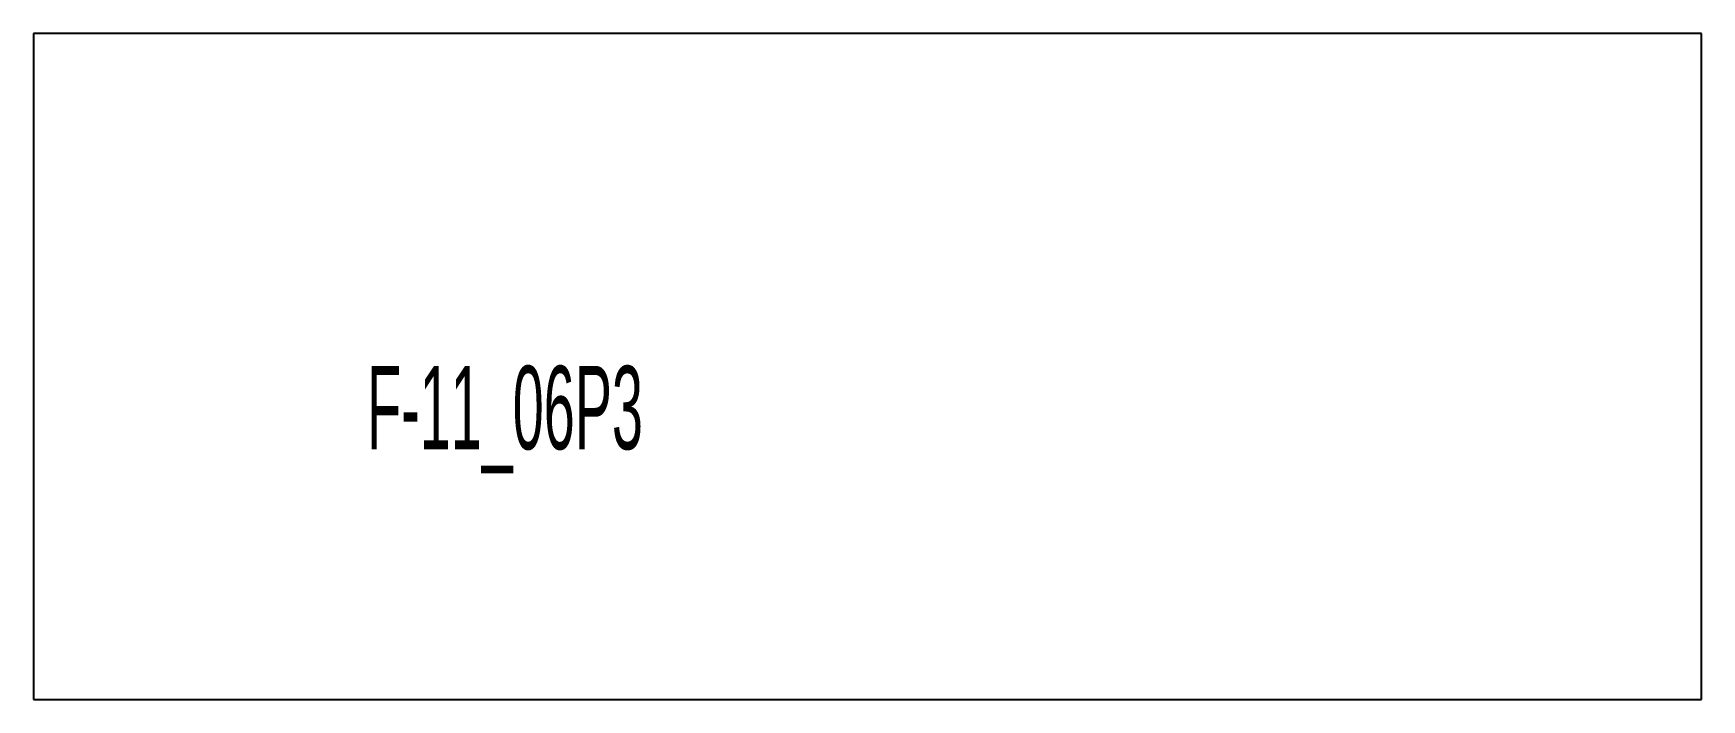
# Model space of a CAD drawing. Extents: x 0 to 10, y 0 to 3.99.
import ezdxf

# ---------------------------------------------------------------- set-up
doc = ezdxf.new("R2010")
doc.units = 0
doc.header["$MEASUREMENT"] = 0
doc.layers.add('BURN', color=1, linetype='CONTINUOUS')
doc.layers.add('SCRIBE', color=1, linetype='CONTINUOUS')

msp = doc.modelspace()

# ---------------------------------------------------------------- linework, layer by layer
at = {"layer": 'BURN'}
for p, q in [((9.999999, 3.992397), (0, 3.992397)), ((0, 3.992397), (0, 0)), ((9.999999, 0), (9.999999, 3.992397)), ((0, 0), (9.999999, 0))]:
    msp.add_line(p, q, dxfattribs=at)

# ---------------------------------------------------------------- texts
at = {"layer": 'SCRIBE', "width": 0.5}
msp.add_text('F-11_06P3', height=0.5, dxfattribs=at).set_placement((2, 1.5))

doc.saveas('drawing.dxf')
